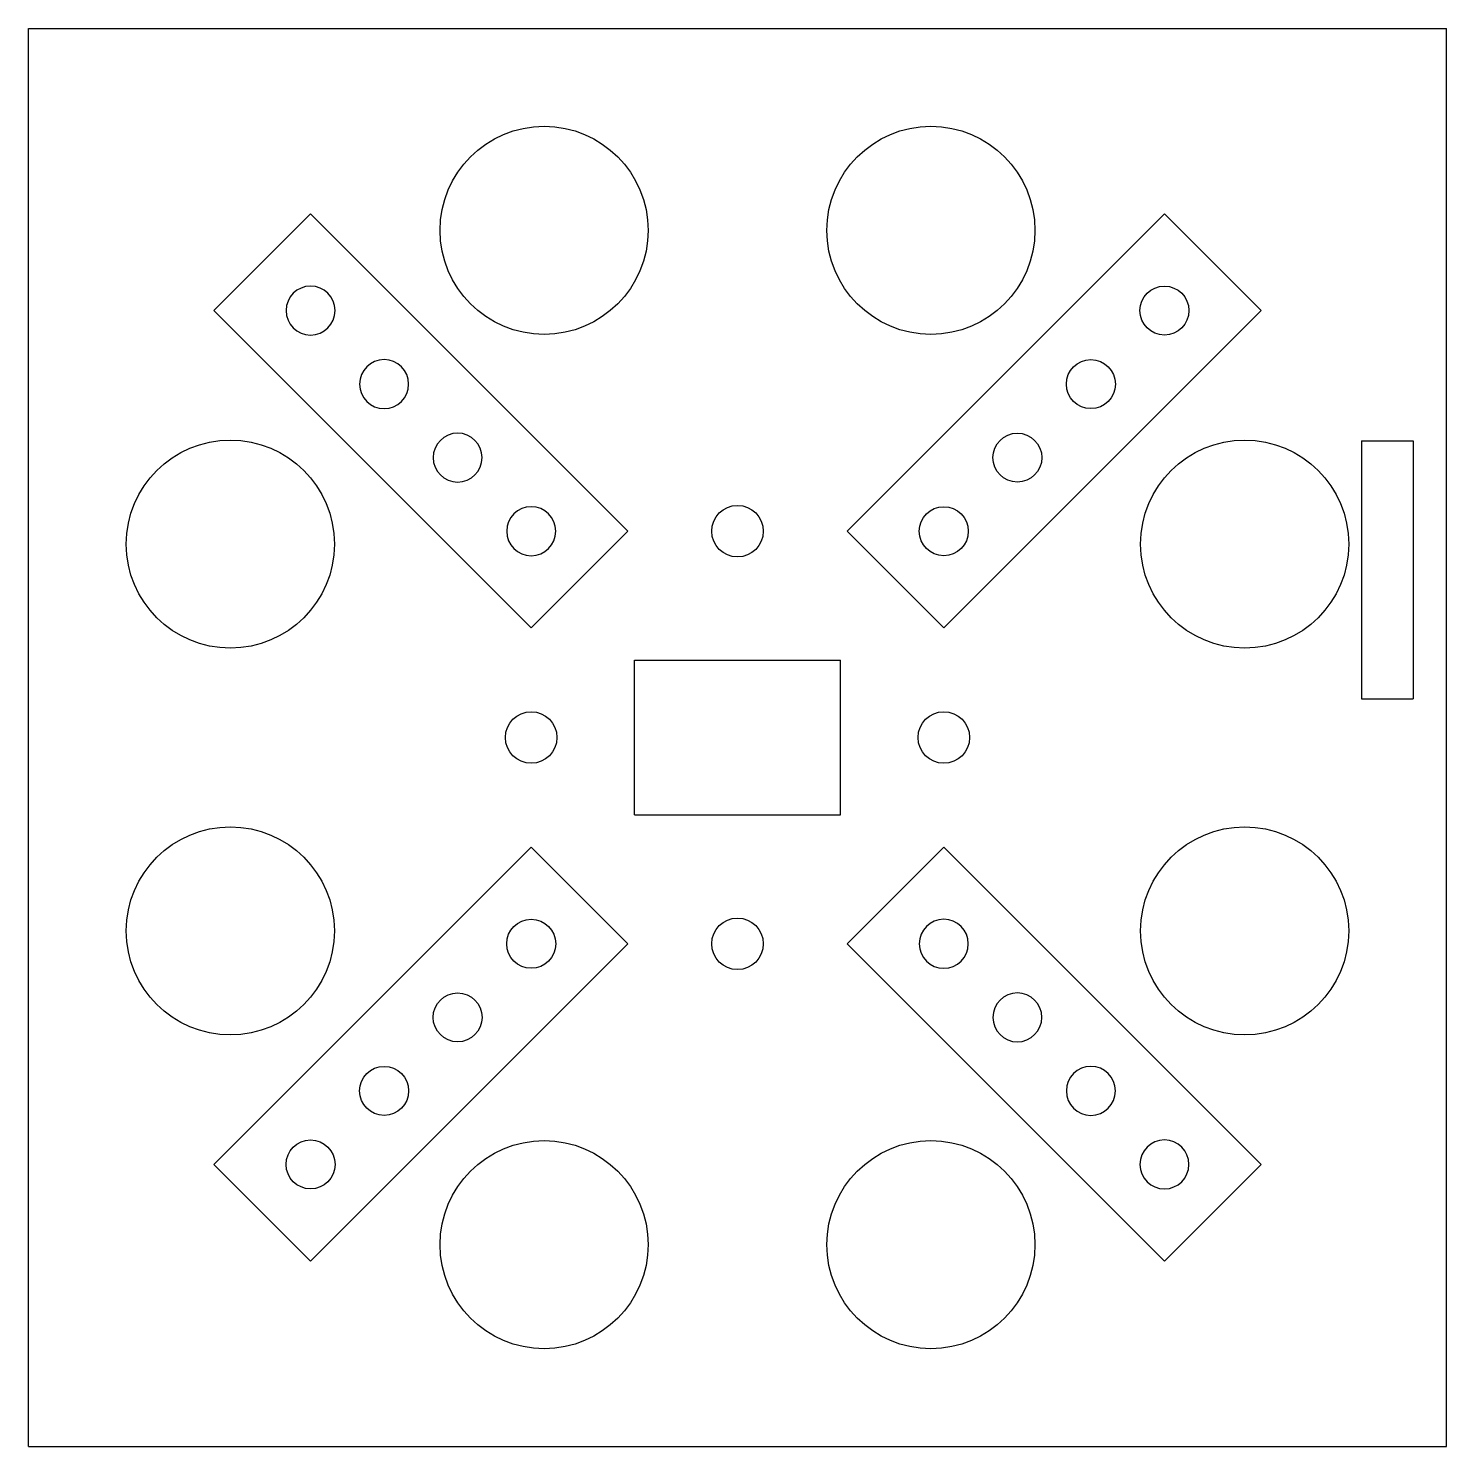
# Model space of a CAD drawing. Extents: x -27.5 to 27.5, y -27.5 to 27.5.
import ezdxf

# ---------------------------------------------------------------- set-up
doc = ezdxf.new("R2010")
doc.units = 0
doc.header["$MEASUREMENT"] = 0
doc.layers.add('VISIBLE', color=7, linetype='CONTINUOUS')

msp = doc.modelspace()

# ---------------------------------------------------------------- linework, layer by layer
at = {"layer": 'VISIBLE'}
for p, q in [((-27.5, -27.5), (-27.5, 27.5)), ((-27.5, 27.5), (27.5, 27.5)), ((27.5, -27.5), (27.5, 27.5)), ((-16.556, 20.304), (-20.304, 16.556)), ((-16.556, 20.304), (-20.304, 16.556)), ((-16.556, 20.304), (-4.252, 8)), ((16.556, 20.304), (4.252, 8)), ((16.556, 20.304), (20.304, 16.556)), ((-20.304, 16.556), (-8, 4.252)), ((20.304, 16.556), (8, 4.252)), ((24.202, 11.5), (26.202, 11.5)), ((24.202, 11.5), (24.202, 1.5)), ((26.202, 11.5), (26.202, 1.5)), ((-4.252, 8), (-8, 4.252)), ((4.252, 8), (8, 4.252)), ((-4, -3), (-4, 3)), ((-4, 3), (4, 3)), ((4, -3), (4, 3)), ((24.202, 1.5), (26.202, 1.5)), ((-4, -3), (4, -3)), ((-20.304, -16.556), (-8, -4.252)), ((-4.252, -8), (-8, -4.252)), ((4.252, -8), (8, -4.252)), ((20.304, -16.556), (8, -4.252)), ((-16.556, -20.304), (-4.252, -8)), ((16.556, -20.304), (4.252, -8)), ((-16.556, -20.304), (-20.304, -16.556)), ((16.556, -20.304), (20.304, -16.556)), ((-27.5, -27.5), (27.5, -27.5))]:
    msp.add_line(p, q, dxfattribs=at)
for centre, radius in [((-7.5, 19.667), 4.035), ((7.5, 19.667), 4.035), ((16.556, 16.556), 0.95), ((13.704, 13.704), 0.95), ((10.852, 10.852), 0.95), ((-19.667, 7.5), 4.035), ((19.667, 7.5), 4.035), ((0, 8), 1), ((8, 8), 0.95), ((-8, 0), 1), ((8, 0), 1), ((-19.667, -7.5), 4.035), ((19.667, -7.5), 4.035), ((-8, -8), 0.95), ((0, -8), 1), ((-10.852, -10.852), 0.95), ((-13.704, -13.704), 0.95), ((-16.556, -16.556), 0.95), ((-7.5, -19.667), 4.035), ((7.5, -19.667), 4.035)]:
    msp.add_circle(centre, radius, dxfattribs=at)
at = {"layer": 'VISIBLE', "extrusion": (0, 0, -1)}
for centre in [(16.556, 16.556), (13.704, 13.704), (10.852, 10.852), (8, 8), (-8, -8), (-10.852, -10.852), (-13.704, -13.704), (-16.556, -16.556)]:
    msp.add_circle(centre, 0.95, dxfattribs=at)

doc.saveas('drawing.dxf')
